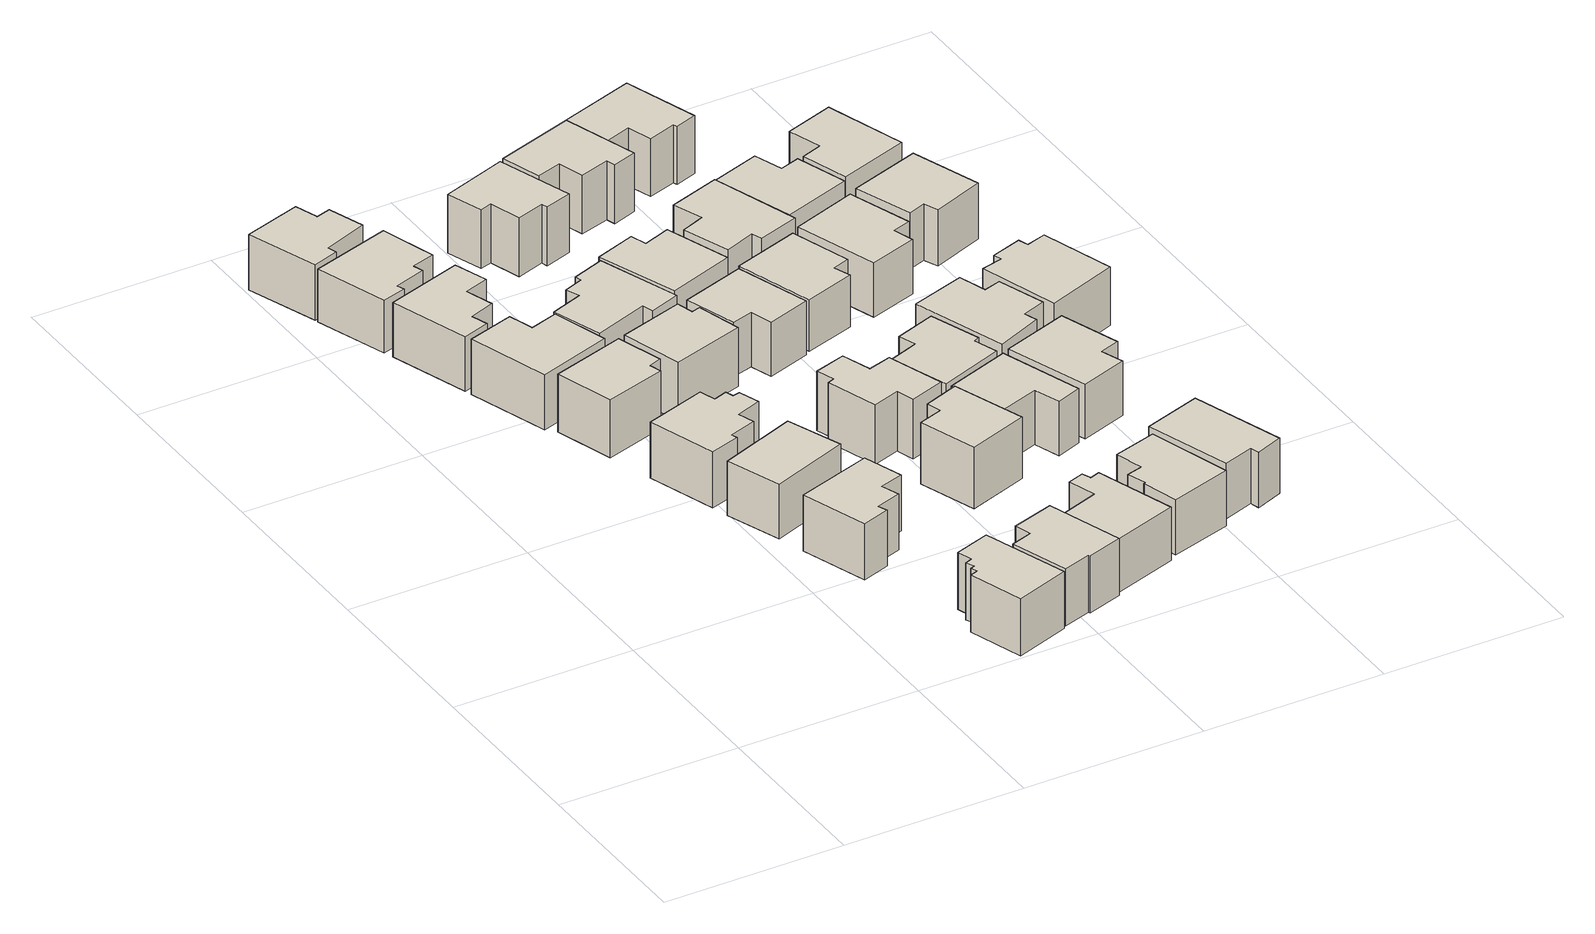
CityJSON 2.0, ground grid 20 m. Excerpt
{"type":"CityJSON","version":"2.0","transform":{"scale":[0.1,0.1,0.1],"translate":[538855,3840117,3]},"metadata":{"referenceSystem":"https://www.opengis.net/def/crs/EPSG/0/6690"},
"CityObjects":{
"building1":{"type":"Building","attributes":{"計測周辺長":33.36,"1/2500図郭":24,"区名":"西淀川区","町丁目名称":"中島１丁目","街区番号":18,"class":"3001","usage":"411","measuredHeight":6.3,"storeysAboveGround":2,"BuildingDetailAttribute.buildingRoofEdgeArea":59.09,"BuildingDetailAttribute.buildingStructureType":"601","BuildingDetailAttribute.buildingStructureOrgType":"1","BuildingDetailAttribute.detailedUsage":"1110","BuildingDetailAttribute.specifiedBuildingCoverageRate":0.8,"BuildingDetailAttribute.surveyYear":2017,"BuildingTsunamiRiskAttribute.description":"1","BuildingTsunamiRiskAttribute.rank":"1","BuildingTsunamiRiskAttribute.depth":0.36,"BuildingHighTideRiskAttribute.description":"1","BuildingHighTideRiskAttribute.rank":"3","BuildingHighTideRiskAttribute.depth":3.17,"BuildingIDAttribute.prefecture":"27","BuildingIDAttribute.city":"27113"},"geometry":[{"type":"Solid","lod":"1","boundaries":[[[[0,1,2,3,4,5,6,7]],[[6,8,9,7]],[[5,10,8,6]],[[4,11,10,5]],[[3,12,11,4]],[[2,13,12,3]],[[1,14,13,2]],[[0,15,14,1]],[[7,9,15,0]],[[8,10,11,12,13,14,15,9]]]]}]},
"building2":{"type":"Building","attributes":{"計測周辺長":36.32,"1/2500図郭":24,"区名":"西淀川区","町丁目名称":"中島１丁目","街区番号":18,"class":"3001","usage":"411","measuredHeight":6.2,"storeysAboveGround":2,"BuildingDetailAttribute.buildingRoofEdgeArea":61.79,"BuildingDetailAttribute.buildingStructureType":"601","BuildingDetailAttribute.buildingStructureOrgType":"1","BuildingDetailAttribute.detailedUsage":"1110","BuildingDetailAttribute.specifiedBuildingCoverageRate":0.8,"BuildingDetailAttribute.surveyYear":2017,"BuildingTsunamiRiskAttribute.description":"1","BuildingTsunamiRiskAttribute.rank":"1","BuildingTsunamiRiskAttribute.depth":0.31,"BuildingHighTideRiskAttribute.description":"1","BuildingHighTideRiskAttribute.rank":"3","BuildingHighTideRiskAttribute.depth":3.12,"BuildingIDAttribute.prefecture":"27","BuildingIDAttribute.city":"27113"},"geometry":[{"type":"Solid","lod":"1","boundaries":[[[[16,17,18,19,20,21,22,23]],[[22,24,25,23]],[[21,26,24,22]],[[20,27,26,21]],[[19,28,27,20]],[[18,29,28,19]],[[17,30,29,18]],[[16,31,30,17]],[[23,25,31,16]],[[24,26,27,28,29,30,31,25]]]]}]},
"building3":{"type":"Building","attributes":{"計測周辺長":35.28,"1/2500図郭":24,"区名":"西淀川区","町丁目名称":"中島１丁目","街区番号":18,"class":"3001","usage":"411","measuredHeight":6,"storeysAboveGround":2,"BuildingDetailAttribute.buildingRoofEdgeArea":68.93,"BuildingDetailAttribute.buildingStructureType":"601","BuildingDetailAttribute.buildingStructureOrgType":"1","BuildingDetailAttribute.detailedUsage":"1110","BuildingDetailAttribute.specifiedBuildingCoverageRate":0.8,"BuildingDetailAttribute.surveyYear":2017,"BuildingTsunamiRiskAttribute.description":"1","BuildingTsunamiRiskAttribute.rank":"1","BuildingTsunamiRiskAttribute.depth":0.38,"BuildingHighTideRiskAttribute.description":"1","BuildingHighTideRiskAttribute.rank":"3","BuildingHighTideRiskAttribute.depth":3.19,"BuildingIDAttribute.prefecture":"27","BuildingIDAttribute.city":"27113"},"geometry":[{"type":"Solid","lod":"1","boundaries":[[[[32,33,34,35,36,37,38,39]],[[38,40,41,39]],[[37,42,40,38]],[[36,43,42,37]],[[35,44,43,36]],[[34,45,44,35]],[[33,46,45,34]],[[32,47,46,33]],[[39,41,47,32]],[[40,42,43,44,45,46,47,41]]]]}]},
"building4":{"type":"Building","attributes":{"計測周辺長":36.14,"1/2500図郭":24,"区名":"西淀川区","町丁目名称":"中島１丁目","街区番号":18,"class":"3001","usage":"411","measuredHeight":6.3,"storeysAboveGround":2,"BuildingDetailAttribute.buildingRoofEdgeArea":71.88,"BuildingDetailAttribute.buildingStructureType":"601","BuildingDetailAttribute.buildingStructureOrgType":"1","BuildingDetailAttribute.detailedUsage":"1110","BuildingDetailAttribute.specifiedBuildingCoverageRate":0.8,"BuildingDetailAttribute.surveyYear":2017,"BuildingTsunamiRiskAttribute.description":"1","BuildingTsunamiRiskAttribute.rank":"1","BuildingTsunamiRiskAttribute.depth":0.27,"BuildingHighTideRiskAttribute.description":"1","BuildingHighTideRiskAttribute.rank":"3","BuildingHighTideRiskAttribute.depth":3.08,"BuildingIDAttribute.prefecture":"27","BuildingIDAttribute.city":"27113"},"geometry":[{"type":"Solid","lod":"1","boundaries":[[[[48,49,50,51,52,53]],[[52,54,55,53]],[[51,56,54,52]],[[50,57,56,51]],[[49,58,57,50]],[[48,59,58,49]],[[53,55,59,48]],[[54,56,57,58,59,55]]]]}]},
"building5":{"type":"Building","attributes":{"class":"3001","measuredHeight":6.6,"BuildingDetailAttribute.specifiedBuildingCoverageRate":0.8,"BuildingDetailAttribute.surveyYear":2017,"BuildingTsunamiRiskAttribute.description":"1","BuildingTsunamiRiskAttribute.rank":"1","BuildingTsunamiRiskAttribute.depth":0.2,"BuildingHighTideRiskAttribute.description":"1","BuildingHighTideRiskAttribute.rank":"3","BuildingHighTideRiskAttribute.depth":3.01,"BuildingIDAttribute.prefecture":"27","BuildingIDAttribute.city":"27113"},"geometry":[{"type":"Solid","lod":"1","boundaries":[[[[60,61,62,63,64,65]],[[64,66,67,65]],[[63,68,66,64]],[[62,69,68,63]],[[61,70,69,62]],[[60,71,70,61]],[[65,67,71,60]],[[66,68,69,70,71,67]]]]}]},
"building6":{"type":"Building","attributes":{"class":"3001","measuredHeight":6.4,"BuildingDetailAttribute.specifiedBuildingCoverageRate":0.8,"BuildingDetailAttribute.surveyYear":2017,"BuildingTsunamiRiskAttribute.description":"1","BuildingTsunamiRiskAttribute.rank":"1","BuildingTsunamiRiskAttribute.depth":0.01,"BuildingHighTideRiskAttribute.description":"1","BuildingHighTideRiskAttribute.rank":"2","BuildingHighTideRiskAttribute.depth":2.82,"BuildingIDAttribute.prefecture":"27","BuildingIDAttribute.city":"27113"},"geometry":[{"type":"Solid","lod":"1","boundaries":[[[[72,73,74,75,76,77,78,79,80,81,82,83]],[[82,84,85,83]],[[81,86,84,82]],[[80,87,86,81]],[[79,88,87,80]],[[78,89,88,79]],[[77,90,89,78]],[[76,91,90,77]],[[75,92,91,76]],[[74,93,92,75]],[[73,94,93,74]],[[72,95,94,73]],[[83,85,95,72]],[[84,86,87,88,89,90,91,92,93,94,95,85]]]]}]},
"building7":{"type":"Building","attributes":{"class":"3001","measuredHeight":6.4,"BuildingDetailAttribute.specifiedBuildingCoverageRate":0.8,"BuildingDetailAttribute.surveyYear":2017,"BuildingTsunamiRiskAttribute.description":"1","BuildingTsunamiRiskAttribute.rank":"1","BuildingTsunamiRiskAttribute.depth":0.01,"BuildingHighTideRiskAttribute.description":"1","BuildingHighTideRiskAttribute.rank":"2","BuildingHighTideRiskAttribute.depth":2.89,"BuildingIDAttribute.prefecture":"27","BuildingIDAttribute.city":"27113"},"geometry":[{"type":"Solid","lod":"1","boundaries":[[[[96,97,98,99,100,101,102,103]],[[102,104,105,103]],[[101,106,104,102]],[[100,107,106,101]],[[99,108,107,100]],[[98,109,108,99]],[[97,110,109,98]],[[96,111,110,97]],[[103,105,111,96]],[[104,106,107,108,109,110,111,105]]]]}]},
"building8":{"type":"Building","attributes":{"class":"3001","measuredHeight":6.5,"BuildingDetailAttribute.specifiedBuildingCoverageRate":0.8,"BuildingDetailAttribute.surveyYear":2017,"BuildingTsunamiRiskAttribute.description":"1","BuildingTsunamiRiskAttribute.rank":"1","BuildingTsunamiRiskAttribute.depth":0.01,"BuildingHighTideRiskAttribute.description":"1","BuildingHighTideRiskAttribute.rank":"2","BuildingHighTideRiskAttribute.depth":2.79,"BuildingIDAttribute.prefecture":"27","BuildingIDAttribute.city":"27113"},"geometry":[{"type":"Solid","lod":"1","boundaries":[[[[112,113,114,115,116,117,118,119,120,121]],[[120,122,123,121]],[[119,124,122,120]],[[118,125,124,119]],[[117,126,125,118]],[[116,127,126,117]],[[115,128,127,116]],[[114,129,128,115]],[[113,130,129,114]],[[112,131,130,113]],[[121,123,131,112]],[[122,124,125,126,127,128,129,130,131,123]]]]}]},
"building9":{"type":"Building","attributes":{"class":"3001","measuredHeight":6.2,"BuildingDetailAttribute.specifiedBuildingCoverageRate":0.8,"BuildingDetailAttribute.surveyYear":2017,"BuildingTsunamiRiskAttribute.description":"1","BuildingTsunamiRiskAttribute.rank":"1","BuildingTsunamiRiskAttribute.depth":0.01,"BuildingHighTideRiskAttribute.description":"1","BuildingHighTideRiskAttribute.rank":"2","BuildingHighTideRiskAttribute.depth":2.9,"BuildingIDAttribute.prefecture":"27","BuildingIDAttribute.city":"27113"},"geometry":[{"type":"Solid","lod":"1","boundaries":[[[[132,133,134,135]],[[134,136,137,135]],[[133,138,136,134]],[[132,139,138,133]],[[135,137,139,132]],[[136,138,139,137]]]]}]},
"building10":{"type":"Building","attributes":{"class":"3001","measuredHeight":6.4,"BuildingDetailAttribute.specifiedBuildingCoverageRate":0.8,"BuildingDetailAttribute.surveyYear":2017,"BuildingHighTideRiskAttribute.description":"1","BuildingHighTideRiskAttribute.rank":"2","BuildingHighTideRiskAttribute.depth":2.67,"BuildingIDAttribute.prefecture":"27","BuildingIDAttribute.city":"27113"},"geometry":[{"type":"Solid","lod":"1","boundaries":[[[[140,141,142,143,144,145,146,147]],[[146,148,149,147]],[[145,150,148,146]],[[144,151,150,145]],[[143,152,151,144]],[[142,153,152,143]],[[141,154,153,142]],[[140,155,154,141]],[[147,149,155,140]],[[148,150,151,152,153,154,155,149]]]]}]},
"building11":{"type":"Building","attributes":{"class":"3001","measuredHeight":6.7,"BuildingDetailAttribute.specifiedBuildingCoverageRate":0.8,"BuildingDetailAttribute.surveyYear":2017,"BuildingTsunamiRiskAttribute.description":"1","BuildingTsunamiRiskAttribute.rank":"1","BuildingTsunamiRiskAttribute.depth":0.08,"BuildingHighTideRiskAttribute.description":"1","BuildingHighTideRiskAttribute.rank":"2","BuildingHighTideRiskAttribute.depth":2.89,"BuildingIDAttribute.prefecture":"27","BuildingIDAttribute.city":"27113"},"geometry":[{"type":"Solid","lod":"1","boundaries":[[[[156,157,158,159,160,161]],[[160,162,163,161]],[[159,164,162,160]],[[158,165,164,159]],[[157,166,165,158]],[[156,167,166,157]],[[161,163,167,156]],[[162,164,165,166,167,163]]]]}]},
"building12":{"type":"Building","attributes":{"計測周辺長":38.8,"1/2500図郭":24,"区名":"西淀川区","町丁目名称":"中島１丁目","街区番号":18,"class":"3001","usage":"411","measuredHeight":6,"storeysAboveGround":2,"BuildingDetailAttribute.buildingRoofEdgeArea":75.09,"BuildingDetailAttribute.buildingStructureType":"601","BuildingDetailAttribute.buildingStructureOrgType":"1","BuildingDetailAttribute.detailedUsage":"1110","BuildingDetailAttribute.specifiedBuildingCoverageRate":0.8,"BuildingDetailAttribute.surveyYear":2017,"BuildingTsunamiRiskAttribute.description":"1","BuildingTsunamiRiskAttribute.rank":"1","BuildingTsunamiRiskAttribute.depth":0.3,"BuildingHighTideRiskAttribute.description":"1","BuildingHighTideRiskAttribute.rank":"3","BuildingHighTideRiskAttribute.depth":3.11,"BuildingIDAttribute.prefecture":"27","BuildingIDAttribute.city":"27113"},"geometry":[{"type":"Solid","lod":"1","boundaries":[[[[168,169,170,171,172,173,174,175,176,177]],[[176,178,179,177]],[[175,180,178,176]],[[174,181,180,175]],[[173,182,181,174]],[[172,183,182,173]],[[171,184,183,172]],[[170,185,184,171]],[[169,186,185,170]],[[168,187,186,169]],[[177,179,187,168]],[[178,180,181,182,183,184,185,186,187,179]]]]}]},
"building13":{"type":"Building","attributes":{"class":"3001","measuredHeight":6.6,"BuildingDetailAttribute.specifiedBuildingCoverageRate":0.8,"BuildingDetailAttribute.surveyYear":2017,"BuildingTsunamiRiskAttribute.description":"1","BuildingTsunamiRiskAttribute.rank":"1","BuildingTsunamiRiskAttribute.depth":0.45,"BuildingHighTideRiskAttribute.description":"1","BuildingHighTideRiskAttribute.rank":"3","BuildingHighTideRiskAttribute.depth":3.26,"BuildingIDAttribute.prefecture":"27","BuildingIDAttribute.city":"27113"},"geometry":[{"type":"Solid","lod":"1","boundaries":[[[[188,189,190,191,192,193,194,195]],[[194,196,197,195]],[[193,198,196,194]],[[192,199,198,193]],[[191,200,199,192]],[[190,201,200,191]],[[189,202,201,190]],[[188,203,202,189]],[[195,197,203,188]],[[196,198,199,200,201,202,203,197]]]]}]},
"building14":{"type":"Building","attributes":{"class":"3001","measuredHeight":6.1,"BuildingDetailAttribute.specifiedBuildingCoverageRate":0.8,"BuildingDetailAttribute.surveyYear":2017,"BuildingHighTideRiskAttribute.description":"1","BuildingHighTideRiskAttribute.rank":"2","BuildingHighTideRiskAttribute.depth":2.47,"BuildingIDAttribute.prefecture":"27","BuildingIDAttribute.city":"27113"},"geometry":[{"type":"Solid","lod":"1","boundaries":[[[[204,205,206,207,208,209,210,211]],[[210,212,213,211]],[[209,214,212,210]],[[208,215,214,209]],[[207,216,215,208]],[[206,217,216,207]],[[205,218,217,206]],[[204,219,218,205]],[[211,213,219,204]],[[212,214,215,216,217,218,219,213]]]]}]},
"building15":{"type":"Building","attributes":{"class":"3001","measuredHeight":6.8,"BuildingDetailAttribute.specifiedBuildingCoverageRate":0.8,"BuildingDetailAttribute.surveyYear":2017,"BuildingHighTideRiskAttribute.description":"1","BuildingHighTideRiskAttribute.rank":"2","BuildingHighTideRiskAttribute.depth":2.56,"BuildingIDAttribute.prefecture":"27","BuildingIDAttribute.city":"27113"},"geometry":[{"type":"Solid","lod":"1","boundaries":[[[[220,221,222,223,224,225,226,227,228,229]],[[228,230,231,229]],[[227,232,230,228]],[[226,233,232,227]],[[225,234,233,226]],[[224,235,234,225]],[[223,236,235,224]],[[222,237,236,223]],[[221,238,237,222]],[[220,239,238,221]],[[229,231,239,220]],[[230,232,233,234,235,236,237,238,239,231]]]]}]},
"building16":{"type":"Building","attributes":{"class":"3001","measuredHeight":7,"BuildingDetailAttribute.specifiedBuildingCoverageRate":0.8,"BuildingDetailAttribute.surveyYear":2017,"BuildingHighTideRiskAttribute.description":"1","BuildingHighTideRiskAttribute.rank":"2","BuildingHighTideRiskAttribute.depth":2.62,"BuildingIDAttribute.prefecture":"27","BuildingIDAttribute.city":"27113"},"geometry":[{"type":"Solid","lod":"1","boundaries":[[[[240,241,242,243,244,245]],[[244,246,247,245]],[[243,248,246,244]],[[242,249,248,243]],[[241,250,249,242]],[[240,251,250,241]],[[245,247,251,240]],[[246,248,249,250,251,247]]]]}]},
"building17":{"type":"Building","attributes":{"計測周辺長":34.82,"1/2500図郭":24,"区名":"西淀川区","町丁目名称":"中島１丁目","街区番号":18,"class":"3001","usage":"411","measuredHeight":6,"storeysAboveGround":2,"BuildingDetailAttribute.buildingRoofEdgeArea":69.02,"BuildingDetailAttribute.buildingStructureType":"601","BuildingDetailAttribute.buildingStructureOrgType":"1","BuildingDetailAttribute.detailedUsage":"1110","BuildingDetailAttribute.specifiedBuildingCoverageRate":0.8,"BuildingDetailAttribute.surveyYear":2017,"BuildingTsunamiRiskAttribute.description":"1","BuildingTsunamiRiskAttribute.rank":"1","BuildingTsunamiRiskAttribute.depth":0.13,"BuildingHighTideRiskAttribute.description":"1","BuildingHighTideRiskAttribute.rank":"2","BuildingHighTideRiskAttribute.depth":2.94,"BuildingIDAttribute.prefecture":"27","BuildingIDAttribute.city":"27113"},"geometry":[{"type":"Solid","lod":"1","boundaries":[[[[252,253,254,255,256,257]],[[256,258,259,257]],[[255,260,258,256]],[[254,261,260,255]],[[253,262,261,254]],[[252,263,262,253]],[[257,259,263,252]],[[258,260,261,262,263,259]]]]}]},
"building18":{"type":"Building","attributes":{"class":"3001","measuredHeight":6.3,"BuildingDetailAttribute.specifiedBuildingCoverageRate":0.8,"BuildingDetailAttribute.surveyYear":2017,"BuildingTsunamiRiskAttribute.description":"1","BuildingTsunamiRiskAttribute.rank":"1","BuildingTsunamiRiskAttribute.depth":0.08,"BuildingHighTideRiskAttribute.description":"1","BuildingHighTideRiskAttribute.rank":"2","BuildingHighTideRiskAttribute.depth":2.63,"BuildingIDAttribute.prefecture":"27","BuildingIDAttribute.city":"27113"},"geometry":[{"type":"Solid","lod":"1","boundaries":[[[[264,265,266,267,268,269]],[[268,270,271,269]],[[267,272,270,268]],[[266,273,272,267]],[[265,274,273,266]],[[264,275,274,265]],[[269,271,275,264]],[[270,272,273,274,275,271]]]]}]},
"building19":{"type":"Building","attributes":{"class":"3001","measuredHeight":6.4,"BuildingDetailAttribute.specifiedBuildingCoverageRate":0.8,"BuildingDetailAttribute.surveyYear":2017,"BuildingHighTideRiskAttribute.description":"1","BuildingHighTideRiskAttribute.rank":"2","BuildingHighTideRiskAttribute.depth":2.45,"BuildingIDAttribute.prefecture":"27","BuildingIDAttribute.city":"27113"},"geometry":[{"type":"Solid","lod":"1","boundaries":[[[[276,277,278,279,280,281,282,283]],[[282,284,285,283]],[[281,286,284,282]],[[280,287,286,281]],[[279,288,287,280]],[[278,289,288,279]],[[277,290,289,278]],[[276,291,290,277]],[[283,285,291,276]],[[284,286,287,288,289,290,291,285]]]]}]},
"building20":{"type":"Building","attributes":{"class":"3001","measuredHeight":6.3,"BuildingDetailAttribute.specifiedBuildingCoverageRate":0.8,"BuildingDetailAttribute.surveyYear":2017,"BuildingHighTideRiskAttribute.description":"1","BuildingHighTideRiskAttribute.rank":"2","BuildingHighTideRiskAttribute.depth":2.68,"BuildingIDAttribute.prefecture":"27","BuildingIDAttribute.city":"27113"},"geometry":[{"type":"Solid","lod":"1","boundaries":[[[[292,293,294,295,296,297,298,299]],[[298,300,301,299]],[[297,302,300,298]],[[296,303,302,297]],[[295,304,303,296]],[[294,305,304,295]],[[293,306,305,294]],[[292,307,306,293]],[[299,301,307,292]],[[300,302,303,304,305,306,307,301]]]]}]},
"building21":{"type":"Building","attributes":{"class":"3001","measuredHeight":6.7,"BuildingDetailAttribute.specifiedBuildingCoverageRate":0.8,"BuildingDetailAttribute.surveyYear":2017,"BuildingTsunamiRiskAttribute.description":"1","BuildingTsunamiRiskAttribute.rank":"1","BuildingTsunamiRiskAttribute.depth":0.35,"BuildingHighTideRiskAttribute.description":"1","BuildingHighTideRiskAttribute.rank":"3","BuildingHighTideRiskAttribute.depth":3.17,"BuildingIDAttribute.prefecture":"27","BuildingIDAttribute.city":"27113"},"geometry":[{"type":"Solid","lod":"1","boundaries":[[[[308,309,310,311,312,313,314,315]],[[314,316,317,315]],[[313,318,316,314]],[[312,319,318,313]],[[311,320,319,312]],[[310,321,320,311]],[[309,322,321,310]],[[308,323,322,309]],[[315,317,323,308]],[[316,318,319,320,321,322,323,317]]]]}]},
"building22":{"type":"Building","attributes":{"class":"3001","measuredHeight":6.2,"BuildingDetailAttribute.specifiedBuildingCoverageRate":0.8,"BuildingDetailAttribute.surveyYear":2017,"BuildingHighTideRiskAttribute.description":"1","BuildingHighTideRiskAttribute.rank":"2","BuildingHighTideRiskAttribute.depth":2.62,"BuildingIDAttribute.prefecture":"27","BuildingIDAttribute.city":"27113"},"geometry":[{"type":"Solid","lod":"1","boundaries":[[[[324,325,326,327,328,329]],[[328,330,331,329]],[[327,332,330,328]],[[326,333,332,327]],[[325,334,333,326]],[[324,335,334,325]],[[329,331,335,324]],[[330,332,333,334,335,331]]]]}]},
"building23":{"type":"Building","attributes":{"計測周辺長":33.74,"1/2500図郭":24,"区名":"西淀川区","町丁目名称":"中島１丁目","街区番号":18,"class":"3001","usage":"411","measuredHeight":5.9,"storeysAboveGround":2,"BuildingDetailAttribute.buildingRoofEdgeArea":66.81,"BuildingDetailAttribute.buildingStructureType":"601","BuildingDetailAttribute.buildingStructureOrgType":"1","BuildingDetailAttribute.detailedUsage":"1110","BuildingDetailAttribute.specifiedBuildingCoverageRate":0.8,"BuildingDetailAttribute.surveyYear":2017,"BuildingTsunamiRiskAttribute.description":"1","BuildingTsunamiRiskAttribute.rank":"1","BuildingTsunamiRiskAttribute.depth":0.14,"BuildingHighTideRiskAttribute.description":"1","BuildingHighTideRiskAttribute.rank":"2","BuildingHighTideRiskAttribute.depth":2.68,"BuildingIDAttribute.prefecture":"27","BuildingIDAttribute.city":"27113"},"geometry":[{"type":"Solid","lod":"1","boundaries":[[[[336,337,338,339,340,341]],[[340,342,343,341]],[[339,344,342,340]],[[338,345,344,339]],[[337,346,345,338]],[[336,347,346,337]],[[341,343,347,336]],[[342,344,345,346,347,343]]]]}]},
"building24":{"type":"Building","attributes":{"計測周辺長":37.74,"1/2500図郭":24,"区名":"西淀川区","町丁目名称":"中島１丁目","街区番号":18,"class":"3001","usage":"411","measuredHeight":6.4,"storeysAboveGround":2,"BuildingDetailAttribute.buildingRoofEdgeArea":74.02,"BuildingDetailAttribute.buildingStructureType":"601","BuildingDetailAttribute.buildingStructureOrgType":"1","BuildingDetailAttribute.detailedUsage":"1110","BuildingDetailAttribute.specifiedBuildingCoverageRate":0.8,"BuildingDetailAttribute.surveyYear":2017,"BuildingTsunamiRiskAttribute.description":"1","BuildingTsunamiRiskAttribute.rank":"1","BuildingTsunamiRiskAttribute.depth":0.14,"BuildingHighTideRiskAttribute.description":"1","BuildingHighTideRiskAttribute.rank":"2","BuildingHighTideRiskAttribute.depth":2.97,"BuildingIDAttribute.prefecture":"27","BuildingIDAttribute.city":"27113"},"geometry":[{"type":"Solid","lod":"1","boundaries":[[[[348,349,350,351,352,353,354,355]],[[354,356,357,355]],[[353,358,356,354]],[[352,359,358,353]],[[351,360,359,352]],[[350,361,360,351]],[[349,362,361,350]],[[348,363,362,349]],[[355,357,363,348]],[[356,358,359,360,361,362,363,357]]]]}]},
"building25":{"type":"Building","attributes":{"計測周辺長":35.35,"1/2500図郭":24,"区名":"西淀川区","町丁目名称":"中島１丁目","街区番号":18,"class":"3001","usage":"411","measuredHeight":6.3,"storeysAboveGround":2,"BuildingDetailAttribute.buildingRoofEdgeArea":70.51,"BuildingDetailAttribute.buildingStructureType":"601","BuildingDetailAttribute.buildingStructureOrgType":"1","BuildingDetailAttribute.detailedUsage":"1110","BuildingDetailAttribute.specifiedBuildingCoverageRate":0.8,"BuildingDetailAttribute.surveyYear":2017,"BuildingTsunamiRiskAttribute.description":"1","BuildingTsunamiRiskAttribute.rank":"1","BuildingTsunamiRiskAttribute.depth":0.04,"BuildingHighTideRiskAttribute.description":"1","BuildingHighTideRiskAttribute.rank":"2","BuildingHighTideRiskAttribute.depth":2.98,"BuildingIDAttribute.prefecture":"27","BuildingIDAttribute.city":"27113"},"geometry":[{"type":"Solid","lod":"1","boundaries":[[[[364,365,366,367,368,369]],[[368,370,371,369]],[[367,372,370,368]],[[366,373,372,367]],[[365,374,373,366]],[[364,375,374,365]],[[369,371,375,364]],[[370,372,373,374,375,371]]]]}]},
"building26":{"type":"Building","attributes":{"計測周辺長":37.96,"1/2500図郭":24,"区名":"西淀川区","町丁目名称":"中島１丁目","街区番号":18,"class":"3001","usage":"411","measuredHeight":6.7,"storeysAboveGround":2,"BuildingDetailAttribute.buildingRoofEdgeArea":76.99,"BuildingDetailAttribute.buildingStructureType":"601","BuildingDetailAttribute.buildingStructureOrgType":"1","BuildingDetailAttribute.detailedUsage":"1110","BuildingDetailAttribute.specifiedBuildingCoverageRate":0.8,"BuildingDetailAttribute.surveyYear":2017,"BuildingHighTideRiskAttribute.description":"1","BuildingHighTideRiskAttribute.rank":"2","BuildingHighTideRiskAttribute.depth":2.72,"BuildingIDAttribute.prefecture":"27","BuildingIDAttribute.city":"27113"},"geometry":[{"type":"Solid","lod":"1","boundaries":[[[[376,377,378,379,380,381,382,383]],[[382,384,385,383]],[[381,386,384,382]],[[380,387,386,381]],[[379,388,387,380]],[[378,389,388,379]],[[377,390,389,378]],[[376,391,390,377]],[[383,385,391,376]],[[384,386,387,388,389,390,391,385]]]]}]},
"building27":{"type":"Building","attributes":{"計測周辺長":35.04,"1/2500図郭":24,"区名":"西淀川区","町丁目名称":"中島１丁目","街区番号":18,"class":"3001","usage":"411","measuredHeight":6.2,"storeysAboveGround":2,"BuildingDetailAttribute.buildingRoofEdgeArea":69.63,"BuildingDetailAttribute.buildingStructureType":"601","BuildingDetailAttribute.buildingStructureOrgType":"1","BuildingDetailAttribute.detailedUsage":"1110","BuildingDetailAttribute.specifiedBuildingCoverageRate":0.8,"BuildingDetailAttribute.surveyYear":2017,"BuildingTsunamiRiskAttribute.description":"1","BuildingTsunamiRiskAttribute.rank":"1","BuildingTsunamiRiskAttribute.depth":0.01,"BuildingHighTideRiskAttribute.description":"1","BuildingHighTideRiskAttribute.rank":"2","BuildingHighTideRiskAttribute.depth":2.72,"BuildingIDAttribute.prefecture":"27","BuildingIDAttribute.city":"27113"},"geometry":[{"type":"Solid","lod":"1","boundaries":[[[[392,393,394,395,396,397]],[[396,398,399,397]],[[395,400,398,396]],[[394,401,400,395]],[[393,402,401,394]],[[392,403,402,393]],[[397,399,403,392]],[[398,400,401,402,403,399]]]]}]},
"building28":{"type":"Building","attributes":{"class":"3001","measuredHeight":6.6,"BuildingDetailAttribute.specifiedBuildingCoverageRate":0.8,"BuildingDetailAttribute.surveyYear":2017,"BuildingTsunamiRiskAttribute.description":"1","BuildingTsunamiRiskAttribute.rank":"1","BuildingTsunamiRiskAttribute.depth":0.16,"BuildingHighTideRiskAttribute.description":"1","BuildingHighTideRiskAttribute.rank":"2","BuildingHighTideRiskAttribute.depth":2.99,"BuildingIDAttribute.prefecture":"27","BuildingIDAttribute.city":"27113"},"geometry":[{"type":"Solid","lod":"1","boundaries":[[[[404,405,406,407,408,409,410,411]],[[410,412,413,411]],[[409,414,412,410]],[[408,415,414,409]],[[407,416,415,408]],[[406,417,416,407]],[[405,418,417,406]],[[404,419,418,405]],[[411,413,419,404]],[[412,414,415,416,417,418,419,413]]]]}]},
"building29":{"type":"Building","attributes":{"計測周辺長":35.02,"1/2500図郭":24,"区名":"西淀川区","町丁目名称":"中島１丁目","街区番号":18,"class":"3001","usage":"411","measuredHeight":6.2,"storeysAboveGround":2,"BuildingDetailAttribute.buildingRoofEdgeArea":70.66,"BuildingDetailAttribute.buildingStructureType":"601","BuildingDetailAttribute.buildingStructureOrgType":"1","BuildingDetailAttribute.detailedUsage":"1110","BuildingDetailAttribute.specifiedBuildingCoverageRate":0.8,"BuildingDetailAttribute.surveyYear":2017,"BuildingTsunamiRiskAttribute.description":"1","BuildingTsunamiRiskAttribute.rank":"1","BuildingTsunamiRiskAttribute.depth":0.14,"BuildingHighTideRiskAttribute.description":"1","BuildingHighTideRiskAttribute.rank":"2","BuildingHighTideRiskAttribute.depth":2.68,"BuildingIDAttribute.prefecture":"27","BuildingIDAttribute.city":"27113"},"geometry":[{"type":"Solid","lod":"1","boundaries":[[[[420,421,422,423,424,425]],[[424,426,427,425]],[[423,428,426,424]],[[422,429,428,423]],[[421,430,429,422]],[[420,431,430,421]],[[425,427,431,420]],[[426,428,429,430,431,427]]]]}]},
"building30":{"type":"Building","attributes":{"計測周辺長":34.91,"1/2500図郭":24,"区名":"西淀川区","町丁目名称":"中島１丁目","街区番号":18,"class":"3001","usage":"411","measuredHeight":6.3,"storeysAboveGround":2,"BuildingDetailAttribute.buildingRoofEdgeArea":67.61,"BuildingDetailAttribute.buildingStructureType":"601","BuildingDetailAttribute.buildingStructureOrgType":"1","BuildingDetailAttribute.detailedUsage":"1110","BuildingDetailAttribute.specifiedBuildingCoverageRate":0.8,"BuildingDetailAttribute.surveyYear":2017,"BuildingTsunamiRiskAttribute.description":"1","BuildingTsunamiRiskAttribute.rank":"1","BuildingTsunamiRiskAttribute.depth":0.14,"BuildingHighTideRiskAttribute.description":"1","BuildingHighTideRiskAttribute.rank":"2","BuildingHighTideRiskAttribute.depth":2.97,"BuildingIDAttribute.prefecture":"27","BuildingIDAttribute.city":"27113"},"geometry":[{"type":"Solid","lod":"1","boundaries":[[[[432,433,434,435,436,437]],[[436,438,439,437]],[[435,440,438,436]],[[434,441,440,435]],[[433,442,441,434]],[[432,443,442,433]],[[437,439,443,432]],[[438,440,441,442,443,439]]]]}]},
"building31":{"type":"Building","attributes":{"計測周辺長":36.58,"1/2500図郭":24,"区名":"西淀川区","町丁目名称":"中島１丁目","街区番号":18,"class":"3001","usage":"411","measuredHeight":6.7,"storeysAboveGround":2,"BuildingDetailAttribute.buildingRoofEdgeArea":77.46,"BuildingDetailAttribute.buildingStructureType":"601","BuildingDetailAttribute.buildingStructureOrgType":"1","BuildingDetailAttribute.detailedUsage":"1110","BuildingDetailAttribute.specifiedBuildingCoverageRate":0.8,"BuildingDetailAttribute.surveyYear":2017,"BuildingTsunamiRiskAttribute.description":"1","BuildingTsunamiRiskAttribute.rank":"1","BuildingTsunamiRiskAttribute.depth":0.03,"BuildingHighTideRiskAttribute.description":"1","BuildingHighTideRiskAttribute.rank":"2","BuildingHighTideRiskAttribute.depth":2.99,"BuildingIDAttribute.prefecture":"27","BuildingIDAttribute.city":"27113"},"geometry":[{"type":"Solid","lod":"1","boundaries":[[[[444,445,446,447,448,449,450,451]],[[450,452,453,451]],[[449,454,452,450]],[[448,455,454,449]],[[447,456,455,448]],[[446,457,456,447]],[[445,458,457,446]],[[444,459,458,445]],[[451,453,459,444]],[[452,454,455,456,457,458,459,453]]]]}]},
"building32":{"type":"Building","attributes":{"計測周辺長":33.27,"1/2500図郭":24,"区名":"西淀川区","町丁目名称":"中島１丁目","街区番号":18,"class":"3001","usage":"411","measuredHeight":6.4,"storeysAboveGround":2,"BuildingDetailAttribute.buildingRoofEdgeArea":65.61,"BuildingDetailAttribute.buildingStructureType":"601","BuildingDetailAttribute.buildingStructureOrgType":"1","BuildingDetailAttribute.detailedUsage":"1110","BuildingDetailAttribute.specifiedBuildingCoverageRate":0.8,"BuildingDetailAttribute.surveyYear":2017,"BuildingTsunamiRiskAttribute.description":"1","BuildingTsunamiRiskAttribute.rank":"1","BuildingTsunamiRiskAttribute.depth":0.07,"BuildingHighTideRiskAttribute.description":"1","BuildingHighTideRiskAttribute.rank":"2","BuildingHighTideRiskAttribute.depth":2.94,"BuildingIDAttribute.prefecture":"27","BuildingIDAttribute.city":"27113"},"geometry":[{"type":"Solid","lod":"1","boundaries":[[[[460,461,462,463,464,465]],[[464,466,467,465]],[[463,468,466,464]],[[462,469,468,463]],[[461,470,469,462]],[[460,471,470,461]],[[465,467,471,460]],[[466,468,469,470,471,467]]]]}]},
"building33":{"type":"Building","attributes":{"計測周辺長":34.98,"1/2500図郭":24,"区名":"西淀川区","町丁目名称":"中島１丁目","街区番号":18,"class":"3001","usage":"411","measuredHeight":6.5,"storeysAboveGround":2,"BuildingDetailAttribute.buildingRoofEdgeArea":66.43,"BuildingDetailAttribute.buildingStructureType":"601","BuildingDetailAttribute.buildingStructureOrgType":"1","BuildingDetailAttribute.detailedUsage":"1110","BuildingDetailAttribute.specifiedBuildingCoverageRate":0.8,"BuildingDetailAttribute.surveyYear":2017,"BuildingTsunamiRiskAttribute.description":"1","BuildingTsunamiRiskAttribute.rank":"1","BuildingTsunamiRiskAttribute.depth":0.24,"BuildingHighTideRiskAttribute.description":"1","BuildingHighTideRiskAttribute.rank":"3","BuildingHighTideRiskAttribute.depth":3.11,"BuildingIDAttribute.prefecture":"27","BuildingIDAttribute.city":"27113"},"geometry":[{"type":"Solid","lod":"1","boundaries":[[[[472,473,474,475,476,477]],[[476,478,479,477]],[[475,480,478,476]],[[474,481,480,475]],[[473,482,481,474]],[[472,483,482,473]],[[477,479,483,472]],[[478,480,481,482,483,479]]]]}]}
},
"vertices":[
[2,933,5],[66,953,5],[75,927,5],[91,932,5],[105,892,5],[56,874,5],[59,864,5],[30,854,5],[59,864,68],[30,854,68],[56,874,68],[105,892,68],[91,932,68],[75,927,68],[66,953,68],[2,933,68],
[60,758,7],[145,785,7],[158,748,7],[131,739,7],[141,708,7],[113,698,7],[119,680,7],[89,670,7],[119,680,69],[89,670,69],[113,698,69],[141,708,69],[131,739,69],[158,748,69],[145,785,69],[60,758,69],
[29,848,7],[118,875,7],[137,814,7],[111,806,7],[115,795,7],[80,784,7],[83,776,7],[56,768,7],[83,776,67],[56,768,67],[80,784,67],[115,795,67],[111,806,67],[137,814,67],[118,875,67],[29,848,67],
[92,664,6],[144,680,6],[153,652,6],[184,662,6],[203,600,6],[121,574,6],[203,600,69],[121,574,69],[184,662,69],[153,652,69],[144,680,69],[92,664,69],
[131,566,5],[213,591,5],[229,539,5],[215,534,5],[219,521,5],[151,501,5],[219,521,71],[151,501,71],[215,534,71],[229,539,71],[213,591,71],[131,566,71],
[167,452,4],[235,474,4],[241,456,4],[256,461,4],[259,452,4],[267,454,4],[275,431,4],[247,421,4],[253,403,4],[223,393,4],[225,386,4],[192,376,4],[225,386,68],[192,376,68],[223,393,68],[253,403,68],[247,421,68],[275,431,68],[267,454,68],[259,452,68],[256,461,68],[241,456,68],[235,474,68],[167,452,68],
[229,268,3],[313,295,3],[328,251,3],[302,243,3],[309,223,3],[281,214,3],[285,204,3],[254,194,3],[285,204,67],[254,194,67],[281,214,67],[309,223,67],[302,243,67],[328,251,67],[313,295,67],[229,268,67],
[295,63,3],[304,66,3],[301,73,3],[306,75,3],[302,84,3],[310,87,3],[305,104,3],[344,117,3],[376,23,3],[315,2,3],[376,23,68],[315,2,68],[344,117,68],[305,104,68],[310,87,68],[302,84,68],[306,75,68],[301,73,68],[304,66,68],[295,63,68],
[198,359,3],[284,391,3],[307,330,3],[220,298,3],[307,330,65],[220,298,65],[284,391,65],[198,359,65],
[358,90,3],[382,98,3],[376,116,3],[423,131,3],[451,47,3],[411,34,3],[410,36,3],[379,26,3],[410,36,68],[379,26,68],[411,34,68],[451,47,68],[423,131,68],[376,116,68],[382,98,68],[358,90,68],
[220,592,5],[292,614,5],[297,595,5],[307,598,5],[321,548,5],[240,524,5],[321,548,72],[240,524,72],[307,598,72],[297,595,72],[292,614,72],[220,592,72],
[186,668,7],[222,681,7],[216,696,7],[237,704,7],[235,711,7],[271,724,7],[303,634,7],[269,622,7],[265,634,7],[205,613,7],[265,634,67],[205,613,67],[269,622,67],[303,634,67],[271,724,67],[235,711,67],[237,704,67],[216,696,67],[222,681,67],[186,668,67],
[225,854,7],[212,850,7],[198,890,7],[271,915,7],[299,832,7],[269,822,7],[267,829,7],[236,819,7],[267,829,74],[236,819,74],[269,822,74],[299,832,74],[271,915,74],[198,890,74],[212,850,74],[225,854,74],
[429,117,3],[473,132,3],[463,163,3],[481,169,3],[485,159,3],[496,163,3],[525,75,3],[451,51,3],[525,75,64],[451,51,64],[496,163,64],[485,159,64],[481,169,64],[463,163,64],[473,132,64],[429,117,64],
[396,375,3],[366,365,3],[347,422,3],[355,425,3],[348,445,3],[383,456,3],[394,423,3],[420,431,3],[441,368,3],[402,355,3],[441,368,71],[402,355,71],[420,431,71],[394,423,71],[383,456,71],[348,445,71],[355,425,71],[347,422,71],[366,365,71],[396,375,71],
[387,315,2],[414,324,2],[409,340,2],[448,354,2],[476,274,2],[409,251,2],[476,274,72],[409,251,72],[448,354,72],[409,340,72],[414,324,72],[387,315,72],
[272,729,8],[317,745,8],[323,727,8],[353,738,8],[378,666,8],[304,640,8],[378,666,68],[304,640,68],[353,738,68],[323,727,68],[317,745,68],[272,729,68],
[349,572,5],[326,565,5],[307,622,5],[378,645,5],[405,563,5],[357,547,5],[405,563,67],[357,547,67],[378,645,67],[307,622,67],[326,565,67],[349,572,67],
[423,431,4],[456,443,4],[449,462,4],[494,478,4],[514,422,4],[508,419,4],[517,393,4],[446,367,4],[517,393,68],[446,367,68],[508,419,68],[514,422,68],[494,478,68],[449,462,68],[456,443,68],[423,431,68],
[521,120,4],[523,121,4],[516,142,4],[534,147,4],[525,178,4],[573,192,4],[601,100,4],[533,80,4],[601,100,67],[533,80,67],[573,192,67],[525,178,67],[534,147,67],[516,142,67],[523,121,67],[521,120,67],
[358,861,9],[325,851,9],[316,880,9],[288,871,9],[274,915,9],[361,943,9],[388,860,9],[361,851,9],[388,860,76],[361,851,76],[361,943,76],[274,915,76],[288,871,76],[316,880,76],[325,851,76],[358,861,76],
[515,317,4],[471,302,4],[450,364,4],[522,389,4],[553,298,4],[525,288,4],[553,298,66],[525,288,66],[522,389,66],[450,364,66],[471,302,66],[515,317,66],
[383,653,5],[457,677,5],[479,610,5],[460,604,5],[467,585,5],[411,567,5],[467,585,64],[411,567,64],[460,604,64],[479,610,64],[457,677,64],[383,653,64],
[363,724,8],[389,734,8],[377,767,8],[434,786,8],[466,688,8],[420,673,8],[416,685,8],[382,672,8],[416,685,72],[382,672,72],[420,673,72],[466,688,72],[434,786,72],[377,767,72],[389,734,72],[363,724,72],
[576,205,4],[640,226,4],[674,124,4],[644,112,4],[641,122,4],[607,111,4],[641,122,67],[607,111,67],[644,112,67],[674,124,67],[640,226,67],[576,205,67],
[490,500,5],[550,519,5],[560,488,5],[579,494,5],[597,441,5],[571,432,5],[576,417,5],[525,396,5],[576,417,71],[525,396,71],[571,432,71],[597,441,71],[579,494,71],[560,488,71],[550,519,71],[490,500,71],
[530,393,4],[604,418,4],[627,351,4],[605,344,4],[614,319,4],[562,301,4],[614,319,66],[562,301,66],[605,344,66],[627,351,66],[604,418,66],[530,393,66],
[406,902,9],[378,893,9],[362,945,9],[445,972,9],[472,889,9],[448,881,9],[446,885,9],[415,875,9],[446,885,75],[415,875,75],[448,881,75],[472,889,75],[445,972,75],[362,945,75],[378,893,75],[406,902,75],
[464,680,5],[537,705,5],[561,634,5],[541,628,5],[548,605,5],[495,588,5],[548,605,67],[495,588,67],[541,628,67],[561,634,67],[537,705,67],[464,680,67],
[435,786,9],[489,804,9],[500,772,9],[522,779,9],[541,722,9],[465,697,9],[541,722,71],[465,697,71],[522,779,71],[500,772,71],[489,804,71],[435,786,71],
[576,520,5],[600,526,5],[597,535,5],[631,546,5],[635,535,5],[657,542,5],[683,461,5],[604,432,5],[683,461,72],[604,432,72],[657,542,72],[635,535,72],[631,546,72],[597,535,72],[600,526,72],[576,520,72],
[587,651,5],[568,644,5],[545,708,5],[624,734,5],[651,657,5],[594,635,5],[651,657,69],[594,635,69],[624,734,69],[545,708,69],[568,644,69],[587,651,69],
[527,777,8],[550,785,8],[538,822,8],[592,840,8],[621,751,8],[544,725,8],[621,751,73],[544,725,73],[592,840,73],[538,822,73],[550,785,73],[527,777,73]
]}
